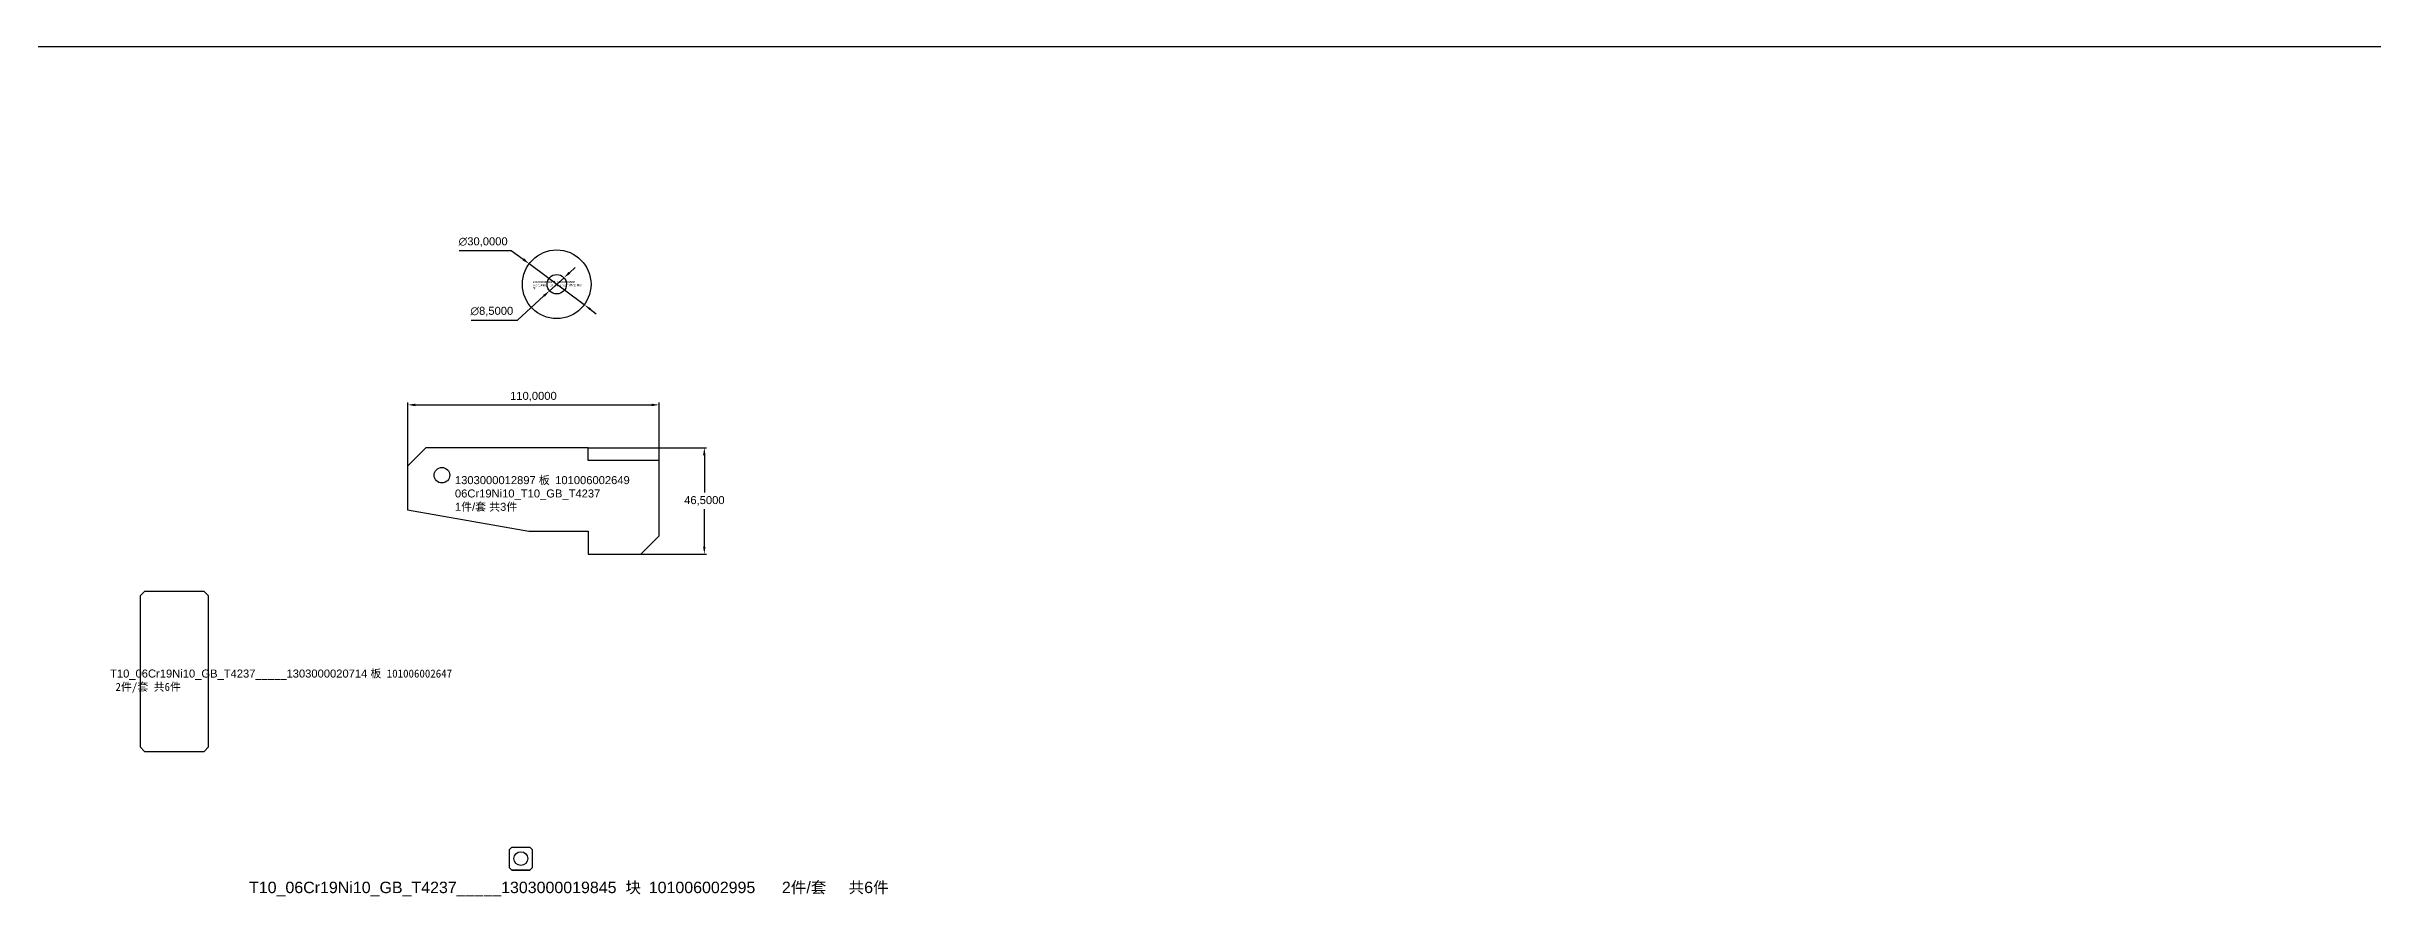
# Model space of a CAD drawing. Header units: millimetres. Extents: x 69569 to 103620, y -8463 to 17679.
# Drawn here: x 88852 to 89870, y 15476 to 15848 of the extents above; entities that cross this region are included whole.
import ezdxf

# ---------------------------------------------------------------- set-up
doc = ezdxf.new("R2010")
doc.units = ezdxf.units.MM
doc.styles.get("Standard").update_dxf_attribs({"font": 'arial.ttf'})
doc.dimstyles.new('ISO-25', dxfattribs={"dimtxt": 2.5, "dimasz": 2.5, "dimexe": 1.25, "dimexo": 0.625, "dimtad": 1, "dimtxsty": 'Standard', "dimcen": 2.5, "dimazin": 3, "dimtfac": 1, "dimtmove": 0, "dimatfit": 3})

# ---------------------------------------------------------------- blocks, each defined once
blk = doc.blocks.new('1303000020383 垫 101006002986')
at = {"color": 7, "linetype": 'Continuous'}
for radius in [15, 4.25]:
    blk.add_circle((0, 0), radius, dxfattribs=at)
at = {"color": 3, "insert": (-10.5, 1.4), "char_height": 0.84, "attachment_point": 1}
blk.add_mtext_dynamic_manual_height_columns('1303000020383 {\\fSimSun|b0|i0|c134|p2;垫 }101006002986 06Cr19Ni10_T10_GB_T4237 8{\\fSimSun|b0|i0|c134|p2;件}/{\\fSimSun|b0|i0|c134|p2;套} {\\fSimSun|b0|i0|c134|p2;共}24{\\fSimSun|b0|i0|c134|p2;件}', width=22.535, gutter_width=4.2, heights=[0], dxfattribs=at)
blk = doc.blocks.new('*D86')
at = {"color": 0, "lineweight": -2}
for p, q in [((89033, 15758.3), (89055.8, 15758.3)), ((89055.8, 15758.3), (89061, 15754.5)), ((89087.7, 15734.6), (89063.7, 15752.5)), ((89090.4, 15732.6), (89093, 15730.6))]:
    blk.add_line(p, q, dxfattribs=at)
at = {"color": 0}
for points in [[(89061.4, 15754.9), (89060.7, 15754), (89063.7, 15752.5)], [(89090.7, 15733), (89090.1, 15732.2), (89087.7, 15734.6)]]:
    blk.add_solid(points, dxfattribs=at)
at = {"layer": 'Defpoints', "color": 0}
for p in [(89063.7, 15752.5), (89087.7, 15734.6)]:
    blk.add_point(p, dxfattribs=at)
at = {"color": 0, "insert": (89043.5, 15762), "char_height": 3.5, "attachment_point": 5}
blk.add_mtext('∅30,0000', dxfattribs=at)
blk = doc.blocks.new('*D87')
at = {"color": 0, "lineweight": -2}
for p, q in [((89078.9, 15746.4), (89072.6, 15740.7)), ((89081.3, 15748.6), (89083.7, 15750.8)), ((89058.5, 15727.9), (89070.1, 15738.5)), ((89038.2, 15727.9), (89058.5, 15727.9))]:
    blk.add_line(p, q, dxfattribs=at)
at = {"color": 0}
for points in [[(89080.9, 15749), (89081.7, 15748.2), (89078.9, 15746.4)], [(89069.8, 15738.9), (89070.5, 15738.1), (89072.6, 15740.7)]]:
    blk.add_solid(points, dxfattribs=at)
at = {"layer": 'Defpoints', "color": 0}
for p in [(89078.9, 15746.4), (89072.6, 15740.7)]:
    blk.add_point(p, dxfattribs=at)
at = {"color": 0, "insert": (89047.3, 15731.6), "char_height": 3.5, "attachment_point": 5}
blk.add_mtext('∅8,5000', dxfattribs=at)
blk = doc.blocks.new('1303000012897 板 101006002649')
at = {"color": 7, "linetype": 'Continuous'}
for p, q in [((-71, 0), (-79, -8)), ((0, 0), (-71, 0)), ((0, -5.5), (0, 0)), ((-79, -8), (-79, -27.2)), ((31, -5.5), (0, -5.5)), ((31, -38.5), (31, -5.5)), ((-79, -27.2), (-26, -36.5)), ((-26, -36.5), (0, -36.5)), ((0, -36.5), (0, -46.5)), ((23, -46.5), (31, -38.5)), ((0, -46.5), (23, -46.5))]:
    blk.add_line(p, q, dxfattribs=at)
blk.add_circle((-64, -12), 3.4, dxfattribs=at)
at = {"color": 3, "insert": (-58.3, -12.4), "char_height": 3.5, "attachment_point": 1}
blk.add_mtext_dynamic_manual_height_columns('1303000012897 {\\fSimSun|b0|i0|c134|p2;板 }101006002649 06Cr19Ni10_T10_GB_T4237\\P1{\\fSimSun|b0|i0|c134|p2;件}/{\\fSimSun|b0|i0|c134|p2;套} {\\fSimSun|b0|i0|c134|p2;共}3{\\fSimSun|b0|i0|c134|p2;件}', width=89.527, gutter_width=17.5, heights=[0], dxfattribs=at)
blk = doc.blocks.new('*D98')
at = {"color": 0, "lineweight": -2}
for p, q in [((89010.5, 15664), (89010.5, 15691.8)), ((89120.5, 15666.5), (89120.5, 15691.8)), ((89013.8, 15690.8), (89117.2, 15690.8))]:
    blk.add_line(p, q, dxfattribs=at)
at = {"color": 0}
for points in [[(89013.8, 15691.3), (89013.8, 15690.2), (89010.5, 15690.8)], [(89117.2, 15691.3), (89117.2, 15690.2), (89120.5, 15690.8)]]:
    blk.add_solid(points, dxfattribs=at)
at = {"layer": 'Defpoints', "color": 0}
for p in [(89120.5, 15690.8), (89010.5, 15664), (89120.5, 15666.5)]:
    blk.add_point(p, dxfattribs=at)
at = {"color": 0, "insert": (89065.5, 15694.4), "char_height": 3.5, "attachment_point": 5}
blk.add_mtext('110,0000', dxfattribs=at)
blk = doc.blocks.new('*D99')
at = {"color": 0, "lineweight": -2}
for p, q in [((89089.5, 15672), (89141.3, 15672)), ((89140.3, 15668.7), (89140.3, 15652.4)), ((89140.3, 15628.8), (89140.3, 15645.1)), ((89112.5, 15625.5), (89141.3, 15625.5))]:
    blk.add_line(p, q, dxfattribs=at)
at = {"color": 0}
for points in [[(89139.7, 15668.7), (89140.8, 15668.7), (89140.3, 15672)], [(89139.7, 15628.8), (89140.8, 15628.8), (89140.3, 15625.5)]]:
    blk.add_solid(points, dxfattribs=at)
at = {"layer": 'Defpoints', "color": 0}
for p in [(89089.5, 15672), (89112.5, 15625.5), (89140.3, 15625.5)]:
    blk.add_point(p, dxfattribs=at)
at = {"color": 0, "insert": (89140.3, 15648.8), "char_height": 3.5, "attachment_point": 5}
blk.add_mtext('46,5000', dxfattribs=at)
blk = doc.blocks.new('块 101006002995')
at = {"color": 7, "linetype": 'Continuous'}
for p, q in [((89055, 15496.3), (89056, 15497.3)), ((89056, 15497.3), (89055, 15496.3)), ((89055, 15488.3), (89055, 15496.3)), ((89055, 15488.3), (89055, 15496.3)), ((89056, 15487.3), (89055, 15488.3)), ((89056, 15487.3), (89055, 15488.3)), ((89056, 15497.3), (89064, 15497.3)), ((89056, 15497.3), (89064, 15497.3)), ((89064, 15497.3), (89065, 15496.3)), ((89065, 15496.3), (89064, 15497.3)), ((89064, 15487.3), (89065, 15488.3)), ((89064, 15487.3), (89065, 15488.3)), ((89065, 15496.3), (89065, 15488.3)), ((89065, 15496.3), (89065, 15488.3)), ((89056, 15487.3), (89064, 15487.3)), ((89064, 15487.3), (89056, 15487.3))]:
    blk.add_line(p, q, dxfattribs=at)
blk.add_circle((89060, 15492.3), 3, dxfattribs=at)
blk.add_circle((89060, 15492.3), 3, dxfattribs=at)
blk.add_circle((89060, 15492.3), 3, dxfattribs=at)
at = {"color": 2, "insert": (88941.1, 15482.2), "char_height": 5, "attachment_point": 1}
blk.add_mtext_dynamic_manual_height_columns('T10_06Cr19Ni10_GB_T4237_____1303000019845  {\\fSimSun|b0|i0|c134|p2;块 }101006002995      2{\\fSimSun|b0|i0|c134|p2;件}/{\\fSimSun|b0|i0|c134|p2;套}     {\\fSimSun|b0|i0|c134|p2;共}6{\\fSimSun|b0|i0|c134|p2;件}', width=491.623, gutter_width=25, heights=[0], dxfattribs=at)
blk = doc.blocks.new('板 101006002647')
at = {"color": 7, "linetype": 'Continuous'}
for p, q in [((88895.4, 15609.2), (88893.4, 15607.2)), ((88893.4, 15607.2), (88893.4, 15541.2)), ((88921.4, 15609.2), (88895.4, 15609.2)), ((88923.4, 15607.2), (88921.4, 15609.2)), ((88923.4, 15541.2), (88923.4, 15607.2)), ((88893.4, 15541.2), (88895.4, 15539.2)), ((88895.4, 15539.2), (88921.4, 15539.2)), ((88921.4, 15539.2), (88923.4, 15541.2))]:
    blk.add_line(p, q, dxfattribs=at)
at = {"insert": (88880.3, 15575), "char_height": 3.5, "width": 191.634, "attachment_point": 1}
blk.add_mtext('{\\C3;T10_06Cr19Ni10_GB_T4237_____1303000020714 \\fSimSun|b0|i0|c134|p2;板 \\Ftxt|c134;101006002647\\P 2\\fSimSun|b0|i0|c134|p2;件\\Ftxt|c134;/\\fSimSun|b0|i0|c134|p2;套\\Ftxt|c134; \\fSimSun|b0|i0|c134|p2;共\\Ftxt|c134;6\\fSimSun|b0|i0|c134|p2;件}', dxfattribs=at)

msp = doc.modelspace()

# ---------------------------------------------------------------- linework, layer by layer
at = {"color": 1}
msp.add_line((69643.53375, 15847.53355), (96679.8126, 15847.53355), dxfattribs=at)

# ---------------------------------------------------------------- block references
for name, p in [('1303000020383 垫 101006002986', (89075.71051, 15743.54131)), ('1303000012897 板 101006002649', (89089.46987, 15672.00684))]:
    msp.add_blockref(name, p)
for name in ['板 101006002647', '块 101006002995']:
    msp.add_blockref(name, (0, 0), dxfattribs=at)

# ---------------------------------------------------------------- dimensions: what is measured, and where the dimension line sits
for p1, p2, picture, middle in [((89087.73803, 15734.57812), (89063.68299, 15752.5045), '*D86', (89043.5311, 15758.34423)), ((89078.85597, 15746.39938), (89072.56505, 15740.68324), '*D87', (89047.33244, 15727.88641))]:
    dim = msp.add_diameter_dim_2p(p1=p1, p2=p2, dimstyle='ISO-25', override={"dimtxt": 3.5, "dimasz": 3.302, "dimexe": 1, "dimexo": 0, "dimgap": 1.524, "dimtih": 1, "dimtoh": 1, "dimdec": 4, "dimzin": 0, "dimtdec": 4, "dimtmove": 0}, dxfattribs=at)
    dim.commit()
    dim.dimension.update_dxf_attribs({"geometry": picture, "text_midpoint": middle, "dimtype": 163})
dim = msp.add_linear_dim(base=(89120.46987, 15690.76486), p1=(89010.46987, 15664.00684), p2=(89120.46987, 15666.50684), dimstyle='ISO-25', override={"dimtxt": 3.5, "dimasz": 3.302, "dimexe": 1, "dimexo": 0, "dimgap": 1.524, "dimtih": 1, "dimtoh": 1, "dimdec": 4, "dimzin": 0, "dimtdec": 4, "dimtmove": 0}, dxfattribs=at)
dim.commit()
dim.dimension.update_dxf_attribs({"geometry": '*D98', "text_midpoint": (89065.46987, 15694.3922)})
dim = msp.add_linear_dim(base=(89140.25808, 15625.50684), p1=(89089.46987, 15672.00684), p2=(89112.46987, 15625.50684), angle=90, dimstyle='ISO-25', override={"dimtxt": 3.5, "dimasz": 3.302, "dimexe": 1, "dimexo": 0, "dimgap": 1.524, "dimtih": 1, "dimtoh": 1, "dimdec": 4, "dimzin": 0, "dimtdec": 4, "dimtmove": 0}, dxfattribs=at)
dim.commit()
dim.dimension.update_dxf_attribs({"geometry": '*D99', "text_midpoint": (89140.25808, 15648.75684)})

doc.saveas('drawing.dxf')
